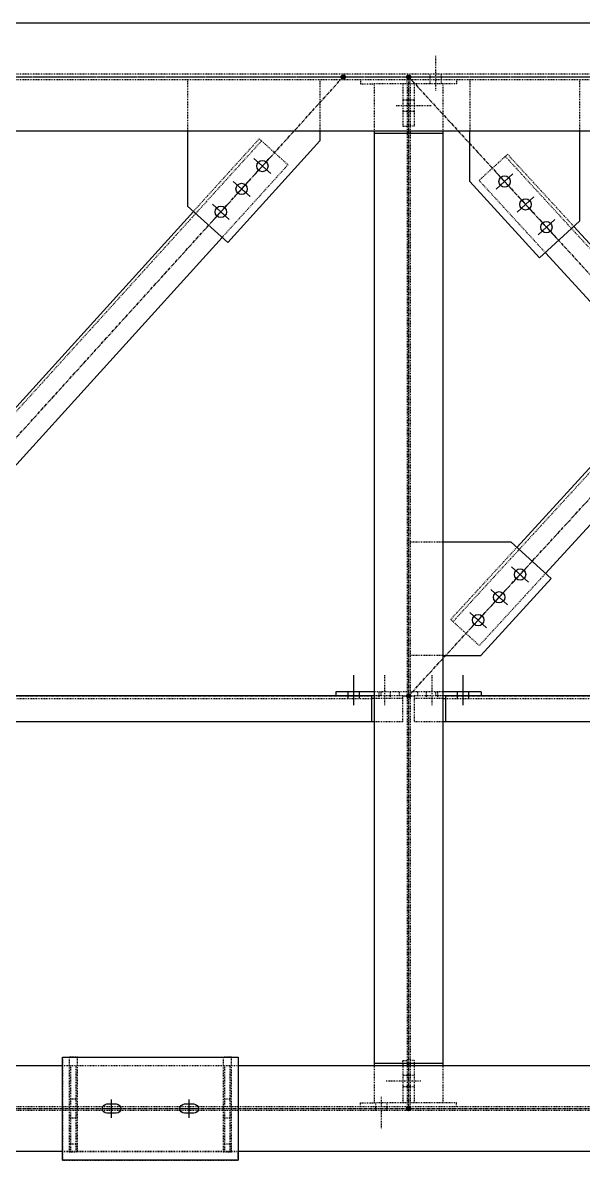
# Model space of a CAD drawing. Header units: millimetres. Extents: x 2102 to 20742, y 12631 to 26594.
# Drawn here: x 13385 to 14470, y 22221 to 24426 of the extents above; entities that cross this region are included whole.
import ezdxf

# ---------------------------------------------------------------- set-up
doc = ezdxf.new("R2010")
doc.units = ezdxf.units.MM
for name, pattern in [('CENTER', [12.7, 7.9375, -1.5875, 1.5875, -1.5875]), ('DXK_LINE_DOT2', [3.9198, 1.9599, -1.9599]), ('DXK_LINE_DOT5', [7.8785, 2.979, -0.9799, 0.9799, -0.9799, 0.9799, -0.9799])]:
    doc.linetypes.add(name, pattern=pattern)
for name, color, linetype in [('1', 7, 'Continuous'), ('2', 7, 'Continuous'), ('4', 7, 'Continuous')]:
    doc.layers.add(name, color=color, linetype=linetype)

# ---------------------------------------------------------------- blocks, each defined once
blk = doc.blocks.new('GridLine-116860372-116908 - 114867')
at = {"layer": '2', "color": 7, "linetype": 'DXK_LINE_DOT5'}
blk.add_line((2535.4, 25070.8), (24512.1, 25070.8), dxfattribs=at)
blk = doc.blocks.new('Part-116860372-114888 - 114867')
at = {"layer": '1', "color": 6, "linetype": 'DXK_LINE_DOT2'}
for p, q in [((19851.4, 25077.6), (9958.1, 25077.6)), ((19851.4, 25064.1), (9958.1, 25064.1))]:
    blk.add_line(p, q, dxfattribs=at)
at = {"layer": '2', "color": 2, "linetype": 'Continuous'}
for p, q in [((12813.1, 25202.1), (19851.4, 25202.1)), ((19851.4, 24939.6), (12813.1, 24939.6))]:
    blk.add_line(p, q, dxfattribs=at)
at = {"layer": '4', "color": 4, "linetype": 'CENTER'}
blk.add_line((9575.6, 25070.8), (20200.6, 25070.8), dxfattribs=at)
blk = doc.blocks.new('Part-116860372-116084 - 114867')
at = {"layer": '1', "color": 6, "linetype": 'DXK_LINE_DOT2'}
for p, q in [((15915.8, 25064.1), (15915.8, 24939.6)), ((16236.1, 25064.1), (16236.1, 24939.6))]:
    blk.add_line(p, q, dxfattribs=at)
at = {"layer": '2', "color": 2, "linetype": 'Continuous'}
for p, q in [((15915.8, 24939.6), (15915.8, 24757.4)), ((16236.1, 24939.6), (16236.1, 24915.6)), ((16013.1, 24669.3), (16236.1, 24915.6)), ((15915.8, 24757.4), (16013.1, 24669.3))]:
    blk.add_line(p, q, dxfattribs=at)
blk = doc.blocks.new('Part-116860372-114968 - 114867')
at = {"layer": '4', "linetype": 'Continuous'}
for points in [[(16450.6, 25065.8, -1), (16450.6, 25075.8, -1)], [(16450.6, 22565.8, -1), (16450.6, 22575.8, -1)]]:
    blk.add_hatch(color=4, dxfattribs=at).paths.add_polyline_path(points)
at = {"layer": '1', "color": 6, "linetype": 'DXK_LINE_DOT2'}
for p, q in [((16367.3, 25054.1), (16367.3, 24939.6)), ((16533.8, 25054.1), (16367.3, 25054.1)), ((16447, 25054.1), (16447, 23580.8)), ((16454.1, 25054.1), (16454.1, 24939.6)), ((16533.8, 25054.1), (16533.8, 24939.6)), ((16454.1, 24933.3), (16454.1, 22680.6)), ((16447, 23580.8), (16447, 22680.6)), ((16367.3, 22674.4), (16367.3, 22585)), ((16447, 22674.4), (16447, 22585)), ((16454.1, 22674.4), (16454.1, 22585)), ((16533.8, 22674.4), (16533.8, 22585)), ((16533.8, 22585), (16367.3, 22585))]:
    blk.add_line(p, q, dxfattribs=at)
at = {"layer": '2', "color": 2, "linetype": 'Continuous'}
for p, q in [((16367.3, 24939.6), (16367.3, 22674.4)), ((16533.8, 24933.3), (16367.3, 24933.3)), ((16447, 24939.6), (16447, 24933.3)), ((16454.1, 24939.6), (16454.1, 24933.3)), ((16533.8, 24939.6), (16533.8, 22674.4)), ((16533.8, 22680.6), (16367.3, 22680.6)), ((16447, 22680.6), (16447, 22674.4)), ((16454.1, 22680.6), (16454.1, 22674.4))]:
    blk.add_line(p, q, dxfattribs=at)
at = {"layer": '4', "color": 4, "linetype": 'CENTER'}
blk.add_line((16450.6, 25070.8), (16450.6, 22570.8), dxfattribs=at)
at = {"layer": '4', "color": 4, "linetype": 'Continuous'}
for centre in [(16450.6, 25070.8), (16450.6, 22570.8)]:
    blk.add_circle(centre, 5, dxfattribs=at)
blk = doc.blocks.new('Part-116860372-114966 - 114867')
at = {"layer": '1', "color": 6, "linetype": 'DXK_LINE_DOT2'}
for p, q in [((16038.1, 22674.4), (15613.1, 22674.4)), ((17706.8, 22575), (13838.1, 22575)), ((17706.8, 22566.6), (13838.1, 22566.6)), ((16038.1, 22467.3), (15613.1, 22467.3))]:
    blk.add_line(p, q, dxfattribs=at)
at = {"layer": '2', "color": 2, "linetype": 'Continuous'}
for p, q in [((15613.1, 22674.4), (13831.8, 22674.4)), ((17713.1, 22674.4), (16038.1, 22674.4)), ((15613.1, 22467.3), (13831.8, 22467.3)), ((17713.1, 22467.3), (16038.1, 22467.3))]:
    blk.add_line(p, q, dxfattribs=at)
at = {"layer": '4', "color": 4, "linetype": 'CENTER'}
blk.add_line((13700.6, 22570.8), (17825.6, 22570.8), dxfattribs=at)
blk = doc.blocks.new('Part-116860372-116386 - 114867')
at = {"layer": '1', "color": 6, "linetype": 'DXK_LINE_DOT2'}
for p, q in [((15613.1, 22445.8), (15613.1, 22465.8)), ((16038.1, 22465.8), (15613.1, 22465.8)), ((16038.1, 22445.8), (16038.1, 22465.8)), ((16038.1, 22445.8), (15613.1, 22445.8))]:
    blk.add_line(p, q, dxfattribs=at)
blk = doc.blocks.new('Part-116860372-115061 - 114867')
at = {"layer": '4', "linetype": 'Continuous'}
for points in [[(15075.6, 23565.8, -1), (15075.6, 23575.8, -1)], [(16450.6, 23565.8, -1), (16450.6, 23575.8, -1)]]:
    blk.add_hatch(color=4, dxfattribs=at).paths.add_polyline_path(points)
at = {"layer": '1', "color": 6, "linetype": 'DXK_LINE_DOT2'}
for p, q in [((15165.1, 23570.8), (15089.1, 23570.8)), ((15089.1, 23508.3), (15089.1, 23570.8)), ((16437, 23570.8), (16361.1, 23570.8)), ((16437, 23508.3), (16437, 23570.8)), ((15158.8, 23564.6), (15089.1, 23564.6)), ((15165.1, 23564.6), (16361.1, 23564.6)), ((16437, 23564.6), (16367.3, 23564.6)), ((15158.8, 23508.3), (15089.1, 23508.3)), ((16437, 23508.3), (16367.3, 23508.3))]:
    blk.add_line(p, q, dxfattribs=at)
at = {"layer": '2', "color": 2, "linetype": 'Continuous'}
for p, q in [((16361.1, 23570.8), (15165.1, 23570.8)), ((15165.1, 23570.8), (15165.1, 23508.3)), ((16361.1, 23570.8), (16361.1, 23508.3)), ((15158.8, 23564.6), (15165.1, 23564.6)), ((16367.3, 23564.6), (16361.1, 23564.6)), ((16367.3, 23508.3), (15158.8, 23508.3))]:
    blk.add_line(p, q, dxfattribs=at)
at = {"layer": '4', "color": 4, "linetype": 'CENTER'}
for p, q in [((15075.6, 23570.8), (15089.1, 23570.8)), ((15165.1, 23570.8), (16361.1, 23570.8)), ((16437, 23570.8), (16450.6, 23570.8))]:
    blk.add_line(p, q, dxfattribs=at)
at = {"layer": '4', "color": 4, "linetype": 'Continuous'}
for centre in [(15075.6, 23570.8), (16450.6, 23570.8)]:
    blk.add_circle(centre, 5, dxfattribs=at)
blk = doc.blocks.new('Part-116860372-115062 - 114867')
at = {"layer": '4', "linetype": 'Continuous'}
for points in [[(16450.6, 23565.8, -1), (16450.6, 23575.8, -1)], [(17825.6, 23565.8, -1), (17825.6, 23575.8, -1)]]:
    blk.add_hatch(color=4, dxfattribs=at).paths.add_polyline_path(points)
at = {"layer": '1', "color": 6, "linetype": 'DXK_LINE_DOT2'}
for p, q in [((16464.1, 23570.8), (16464.1, 23508.3)), ((16540.1, 23570.8), (16464.1, 23570.8)), ((17810.2, 23570.8), (17706.8, 23570.8)), ((17810.2, 23508.3), (17810.2, 23570.8)), ((16533.8, 23564.6), (16464.1, 23564.6)), ((16540.1, 23564.6), (17706.8, 23564.6)), ((17810.2, 23564.6), (17713.1, 23564.6)), ((16533.8, 23508.3), (16464.1, 23508.3)), ((17810.2, 23508.3), (17713.1, 23508.3))]:
    blk.add_line(p, q, dxfattribs=at)
at = {"layer": '2', "color": 2, "linetype": 'Continuous'}
for p, q in [((17706.8, 23570.8), (16540.1, 23570.8)), ((16540.1, 23570.8), (16540.1, 23508.3)), ((17706.8, 23570.8), (17706.8, 23508.3)), ((16533.8, 23564.6), (16540.1, 23564.6)), ((17713.1, 23564.6), (17706.8, 23564.6)), ((17713.1, 23508.3), (16533.8, 23508.3))]:
    blk.add_line(p, q, dxfattribs=at)
at = {"layer": '4', "color": 4, "linetype": 'CENTER'}
for p, q in [((16450.6, 23570.8), (16464.1, 23570.8)), ((16540.1, 23570.8), (17706.8, 23570.8)), ((17810.2, 23570.8), (17825.6, 23570.8))]:
    blk.add_line(p, q, dxfattribs=at)
at = {"layer": '4', "color": 4, "linetype": 'Continuous'}
for centre in [(16450.6, 23570.8), (17825.6, 23570.8)]:
    blk.add_circle(centre, 5, dxfattribs=at)
blk = doc.blocks.new('Part-116860372-115089 - 114867')
at = {"layer": '4', "linetype": 'Continuous'}
for points in [[(17140.4, 24318.4, -1), (17140.4, 24328.4, -1)], [(16450.6, 23565.8, -1), (16450.6, 23575.8, -1)]]:
    blk.add_hatch(color=4, dxfattribs=at).paths.add_polyline_path(points)
at = {"layer": '1', "color": 6, "linetype": 'DXK_LINE_DOT2'}
for p, q in [((17061.8, 24300.5), (16558.1, 23751)), ((17056.2, 24305.6), (16895.8, 24130.5)), ((17056.2, 24305.6), (17125.4, 24242.2)), ((17125.4, 24242.2), (16964.9, 24067.1)), ((16552.6, 23756.1), (16713.1, 23931.2)), ((16782.2, 23867.8), (16621.7, 23692.8)), ((16621.7, 23692.8), (16552.6, 23756.1))]:
    blk.add_line(p, q, dxfattribs=at)
at = {"layer": '2', "color": 2, "linetype": 'Continuous'}
for p, q in [((16895.8, 24130.5), (16713.1, 23931.2)), ((16964.9, 24067.1), (16782.2, 23867.8))]:
    blk.add_line(p, q, dxfattribs=at)
at = {"layer": '4', "color": 4, "linetype": 'CENTER'}
blk.add_line((16450.6, 23570.8), (17140.4, 24323.4), dxfattribs=at)
at = {"layer": '4', "color": 4, "linetype": 'Continuous'}
for centre in [(17140.4, 24323.4), (16450.6, 23570.8)]:
    blk.add_circle(centre, 5, dxfattribs=at)
blk = doc.blocks.new('Part-116860372-115090 - 114867')
at = {"layer": '4', "linetype": 'Continuous'}
for points in [[(16450.6, 25065.8, -1), (16450.6, 25075.8, -1)], [(17825.6, 23565.8, -1), (17825.6, 23575.8, -1)]]:
    blk.add_hatch(color=4, dxfattribs=at).paths.add_polyline_path(points)
at = {"layer": '1', "color": 6, "linetype": 'DXK_LINE_DOT2'}
for p, q in [((16690.3, 24883.3), (16621.2, 24820)), ((17688.8, 23782.9), (16684.7, 24878.3)), ((16850.8, 24708.3), (16690.3, 24883.3)), ((16781.7, 24644.9), (16621.2, 24820)), ((17249.9, 24272.8), (17095.4, 24441.4)), ((17180.8, 24209.5), (17026.2, 24378.1)), ((17694.3, 23788), (17533.8, 23963.1)), ((17625.2, 23724.7), (17464.7, 23899.7)), ((17694.3, 23788), (17625.2, 23724.7))]:
    blk.add_line(p, q, dxfattribs=at)
at = {"layer": '2', "color": 2, "linetype": 'Continuous'}
for p, q in [((17095.4, 24441.4), (16850.8, 24708.3)), ((17026.2, 24378.1), (16781.7, 24644.9)), ((17533.8, 23963.1), (17249.9, 24272.8)), ((17464.7, 23899.7), (17180.8, 24209.5))]:
    blk.add_line(p, q, dxfattribs=at)
at = {"layer": '4', "color": 4, "linetype": 'CENTER'}
blk.add_line((16450.6, 25070.8), (17825.6, 23570.8), dxfattribs=at)
at = {"layer": '4', "color": 4, "linetype": 'Continuous'}
for centre in [(16450.6, 25070.8), (17825.6, 23570.8)]:
    blk.add_circle(centre, 5, dxfattribs=at)
blk = doc.blocks.new('Part-116860372-115091 - 114867')
at = {"layer": '4', "linetype": 'Continuous'}
for points in [[(16292.4, 25065.8, -1), (16292.4, 25075.8, -1)], [(15075.6, 23722.1, -1), (15075.6, 23732.1, -1)]]:
    blk.add_hatch(color=4, dxfattribs=at).paths.add_polyline_path(points)
at = {"layer": '1', "color": 6, "linetype": 'DXK_LINE_DOT2'}
for p, q in [((16089.1, 24920.8), (15929.7, 24744.8)), ((16089.1, 24920.8), (16158.6, 24857.9)), ((16094.6, 24915.8), (15183.1, 23909.2)), ((16158.6, 24857.9), (15999.2, 24681.9)), ((15177.6, 23914.2), (15337, 24090.3)), ((15406.5, 24027.3), (15247.1, 23851.3)), ((15247.1, 23851.3), (15177.6, 23914.2))]:
    blk.add_line(p, q, dxfattribs=at)
at = {"layer": '2', "color": 2, "linetype": 'Continuous'}
for p, q in [((15929.7, 24744.8), (15337, 24090.3)), ((15999.2, 24681.9), (15406.5, 24027.3))]:
    blk.add_line(p, q, dxfattribs=at)
at = {"layer": '4', "color": 4, "linetype": 'CENTER'}
blk.add_line((15075.6, 23727.1), (16292.4, 25070.8), dxfattribs=at)
at = {"layer": '4', "color": 4, "linetype": 'Continuous'}
for centre in [(16292.4, 25070.8), (15075.6, 23727.1)]:
    blk.add_circle(centre, 5, dxfattribs=at)
blk = doc.blocks.new('Part-116860372-116202 - 114867')
at = {"layer": '1', "color": 6, "linetype": 'DXK_LINE_DOT2'}
for p, q in [((16598.5, 25064.1), (16598.5, 24939.6)), ((16864.6, 25064.1), (16864.6, 24939.6))]:
    blk.add_line(p, q, dxfattribs=at)
at = {"layer": '2', "color": 2, "linetype": 'Continuous'}
for p, q in [((16598.5, 24817), (16598.5, 24939.6)), ((16864.6, 24939.6), (16864.6, 24720.9)), ((16767.8, 24632.2), (16598.5, 24817)), ((16864.6, 24720.9), (16767.8, 24632.2))]:
    blk.add_line(p, q, dxfattribs=at)
blk = doc.blocks.new('Part-116860372-115468 - 114867')
at = {"layer": '1', "color": 6, "linetype": 'DXK_LINE_DOT2'}
for p, q in [((16334.5, 25064.1), (16334.5, 25054.1)), ((16447, 25054.1), (16447, 25064.1)), ((16334.5, 25054.1), (16367.3, 25054.1)), ((16437, 25054.1), (16437, 24951.6)), ((16437, 24951.6), (16447, 24951.6))]:
    blk.add_line(p, q, dxfattribs=at)
blk = doc.blocks.new('Part-116860372-116415 - 114867')
at = {"layer": '1', "color": 6, "linetype": 'DXK_LINE_DOT2'}
for p, q in [((15633.1, 22467.3), (15633.1, 22566.6)), ((15645.6, 22547.9), (15633.1, 22547.9)), ((15645.6, 22566.6), (15645.6, 22467.3))]:
    blk.add_line(p, q, dxfattribs=at)
blk = doc.blocks.new('Part-116860372-115476 - 114867')
at = {"layer": '1', "color": 6, "linetype": 'DXK_LINE_DOT2'}
for p, q in [((16464.1, 22687.5), (16454.1, 22687.5)), ((16464.1, 22687.5), (16464.1, 22680.6)), ((16454.1, 22680.6), (16454.1, 22674.4)), ((16464.1, 22674.4), (16464.1, 22585)), ((16454.1, 22585), (16454.1, 22575)), ((16566.6, 22585), (16533.8, 22585)), ((16566.6, 22575), (16566.6, 22585))]:
    blk.add_line(p, q, dxfattribs=at)
at = {"layer": '2', "color": 2, "linetype": 'Continuous'}
blk.add_line((16464.1, 22680.6), (16464.1, 22674.4), dxfattribs=at)
blk = doc.blocks.new('Part-116860372-116385 - 114867')
at = {"layer": '1', "color": 6, "linetype": 'DXK_LINE_DOT2'}
for p, q in [((15613.1, 22695.8), (15613.1, 22445.8)), ((15613.1, 22695.8), (16038.1, 22695.8)), ((16038.1, 22695.8), (16038.1, 22445.8)), ((15613.1, 22445.8), (16038.1, 22445.8))]:
    blk.add_line(p, q, dxfattribs=at)
blk = doc.blocks.new('Part-116860372-115467 - 114867')
at = {"layer": '1', "color": 6, "linetype": 'DXK_LINE_DOT2'}
for p, q in [((16454.1, 25054.1), (16454.1, 25064.1)), ((16566.6, 25064.1), (16566.6, 25054.1)), ((16464.1, 25054.1), (16464.1, 24951.6)), ((16566.6, 25054.1), (16533.8, 25054.1)), ((16464.1, 24951.6), (16454.1, 24951.6))]:
    blk.add_line(p, q, dxfattribs=at)
blk = doc.blocks.new('Bolt-116860372-115469 - 114867')
at = {"layer": '1', "color": 1, "linetype": 'DXK_LINE_DOT2'}
for p, q in [((16420.8, 25001.6), (16505.8, 25001.6)), ((16437, 25015.3), (16447, 25015.3)), ((16447, 25015.3), (16454.1, 25015.3)), ((16454.1, 25015.3), (16464.1, 25015.3)), ((16437, 24987.8), (16447, 24987.8)), ((16447, 24987.8), (16454.1, 24987.8)), ((16454.1, 24987.8), (16464.1, 24987.8))]:
    blk.add_line(p, q, dxfattribs=at)
blk = doc.blocks.new('Part-116860372-115475 - 114867')
at = {"layer": '1', "color": 6, "linetype": 'DXK_LINE_DOT2'}
for p, q in [((16437, 22680.6), (16437, 22687.5)), ((16437, 22687.5), (16447, 22687.5)), ((16437, 22674.4), (16437, 22585)), ((16447, 22680.6), (16447, 22674.4)), ((16334.5, 22575), (16334.5, 22585)), ((16334.5, 22585), (16367.3, 22585)), ((16447, 22585), (16447, 22575))]:
    blk.add_line(p, q, dxfattribs=at)
at = {"layer": '2', "color": 2, "linetype": 'Continuous'}
blk.add_line((16437, 22680.6), (16437, 22674.4), dxfattribs=at)
blk = doc.blocks.new('Bolt-116860372-115477 - 114867')
at = {"layer": '1', "color": 1, "linetype": 'DXK_LINE_DOT2'}
for p, q in [((16480.4, 22637.5), (16395.4, 22637.5)), ((16447, 22651.3), (16437, 22651.3)), ((16454.1, 22651.3), (16447, 22651.3)), ((16464.1, 22651.3), (16454.1, 22651.3)), ((16447, 22623.8), (16437, 22623.8)), ((16454.1, 22623.8), (16447, 22623.8)), ((16464.1, 22623.8), (16454.1, 22623.8))]:
    blk.add_line(p, q, dxfattribs=at)
blk = doc.blocks.new('Bolt-116860372-115479 - 114867')
at = {"layer": '1', "color": 1, "linetype": 'DXK_LINE_DOT2'}
for p, q in [((16516.6, 25037.8), (16516.6, 25122.8)), ((16502.9, 25064.1), (16502.9, 25077.6)), ((16502.9, 25054.1), (16502.9, 25064.1)), ((16530.4, 25064.1), (16530.4, 25077.6)), ((16530.4, 25054.1), (16530.4, 25064.1))]:
    blk.add_line(p, q, dxfattribs=at)
blk = doc.blocks.new('Bolt-116860372-115481 - 114867')
at = {"layer": '1', "color": 1, "linetype": 'DXK_LINE_DOT2'}
for p, q in [((16370.8, 22585), (16370.8, 22575)), ((16370.8, 22575), (16370.8, 22566.6)), ((16384.5, 22599.6), (16384.5, 22520.8)), ((16398.3, 22585), (16398.3, 22575)), ((16398.3, 22575), (16398.3, 22566.6))]:
    blk.add_line(p, q, dxfattribs=at)
blk = doc.blocks.new('Part-116860372-115703 - 114867')
at = {"layer": '1', "color": 6, "linetype": 'DXK_LINE_DOT2'}
for p, q in [((16533.8, 23580.8), (16454.1, 23580.8)), ((16472.9, 23570.8), (16472.9, 23580.8)), ((16516.6, 23570.8), (16516.6, 23580.8))]:
    blk.add_line(p, q, dxfattribs=at)
at = {"layer": '2', "color": 2, "linetype": 'Continuous'}
for p, q in [((16626.6, 23580.8), (16533.8, 23580.8)), ((16540.1, 23570.8), (16533.8, 23570.8)), ((16626.6, 23580.8), (16626.6, 23570.8))]:
    blk.add_line(p, q, dxfattribs=at)
blk = doc.blocks.new('Bolt-116860372-115704 - 114867')
at = {"layer": '1', "color": 1, "linetype": 'DXK_LINE_DOT2'}
for p, q in [((16507.9, 23548.3), (16507.9, 23620.8)), ((16494.1, 23570.8), (16494.1, 23580.8)), ((16494.1, 23564.6), (16494.1, 23570.8)), ((16521.6, 23570.8), (16521.6, 23580.8)), ((16521.6, 23564.6), (16521.6, 23570.8))]:
    blk.add_line(p, q, dxfattribs=at)
at = {"layer": '2', "color": 1, "linetype": 'Continuous'}
for p, q in [((16582.9, 23548.3), (16582.9, 23620.8)), ((16569.1, 23570.8), (16569.1, 23580.8)), ((16569.1, 23564.6), (16569.1, 23570.8)), ((16596.6, 23570.8), (16596.6, 23580.8)), ((16596.6, 23564.6), (16596.6, 23570.8))]:
    blk.add_line(p, q, dxfattribs=at)
blk = doc.blocks.new('Part-116860372-115707 - 114867')
at = {"layer": '1', "color": 6, "linetype": 'DXK_LINE_DOT2'}
for p, q in [((16447, 23580.8), (16367.3, 23580.8)), ((16384.5, 23570.8), (16384.5, 23580.8)), ((16428.3, 23570.8), (16428.3, 23580.8))]:
    blk.add_line(p, q, dxfattribs=at)
at = {"layer": '2', "color": 2, "linetype": 'Continuous'}
for p, q in [((16367.3, 23580.8), (16274.5, 23580.8)), ((16274.5, 23580.8), (16274.5, 23570.8)), ((16367.3, 23570.8), (16361.1, 23570.8))]:
    blk.add_line(p, q, dxfattribs=at)
blk = doc.blocks.new('Bolt-116860372-115708 - 114867')
at = {"layer": '1', "color": 1, "linetype": 'DXK_LINE_DOT2'}
for p, q in [((16393.3, 23548.3), (16393.3, 23620.8)), ((16379.5, 23570.8), (16379.5, 23580.8)), ((16379.5, 23564.6), (16379.5, 23570.8)), ((16407, 23570.8), (16407, 23580.8)), ((16407, 23564.6), (16407, 23570.8))]:
    blk.add_line(p, q, dxfattribs=at)
at = {"layer": '2', "color": 1, "linetype": 'Continuous'}
for p, q in [((16318.3, 23548.3), (16318.3, 23620.8)), ((16304.5, 23570.8), (16304.5, 23580.8)), ((16304.5, 23564.6), (16304.5, 23570.8)), ((16332, 23570.8), (16332, 23580.8)), ((16332, 23564.6), (16332, 23570.8))]:
    blk.add_line(p, q, dxfattribs=at)
blk = doc.blocks.new('Part-116860372-116412 - 114867')
at = {"layer": '1', "color": 6, "linetype": 'DXK_LINE_DOT2'}
for p, q in [((16005.6, 22575), (16005.6, 22674.4)), ((16018.1, 22674.4), (16018.1, 22575)), ((16018.1, 22593.8), (16005.6, 22593.8))]:
    blk.add_line(p, q, dxfattribs=at)
blk = doc.blocks.new('Bolt-116860372-116085 - 114867')
at = {"layer": '2', "color": 1, "linetype": 'Continuous'}
for p, q in [((16117.2, 24836.4), (16076.4, 24873.3)), ((16078.3, 24834.5), (16115.2, 24875.2)), ((16066.8, 24780.8), (16026, 24817.7)), ((16028, 24778.9), (16064.9, 24819.6)), ((16016.5, 24725.2), (15975.7, 24762.1)), ((15977.6, 24723.3), (16014.5, 24764))]:
    blk.add_line(p, q, dxfattribs=at)
for centre in [(16096.8, 24854.8), (16046.4, 24799.3), (15996.1, 24743.7)]:
    blk.add_circle(centre, 13.8, dxfattribs=at)
blk = doc.blocks.new('Part-116860372-116389 - 114867')
at = {"layer": '1', "color": 6, "linetype": 'DXK_LINE_DOT2'}
for p, q in [((15629.3, 22695.8), (15629.3, 22465.8)), ((15649.3, 22695.8), (15629.3, 22695.8)), ((15649.3, 22465.8), (15649.3, 22695.8)), ((15649.3, 22484.6), (15629.3, 22484.6)), ((15629.3, 22465.8), (15649.3, 22465.8))]:
    blk.add_line(p, q, dxfattribs=at)
blk = doc.blocks.new('Bolt-116860372-116203 - 114867')
at = {"layer": '2', "color": 1, "linetype": 'Continuous'}
for p, q in [((16703.3, 24835.9), (16662.7, 24798.7)), ((16701.6, 24797), (16664.4, 24837.6)), ((16753.9, 24780.6), (16713.4, 24743.4)), ((16752.2, 24741.7), (16715.1, 24782.3)), ((16804.6, 24725.3), (16764.1, 24688.1)), ((16802.9, 24686.5), (16765.8, 24727))]:
    blk.add_line(p, q, dxfattribs=at)
for centre in [(16683, 24817.3), (16733.7, 24762), (16784.3, 24706.7)]:
    blk.add_circle(centre, 13.7, dxfattribs=at)
blk = doc.blocks.new('Part-116860372-116205 - 114867')
at = {"layer": '1', "color": 6, "linetype": 'DXK_LINE_DOT2'}
for p, q in [((16533.8, 23943.8), (16454.1, 23943.8)), ((16533.8, 23668.5), (16454.1, 23668.5))]:
    blk.add_line(p, q, dxfattribs=at)
at = {"layer": '2', "color": 2, "linetype": 'Continuous'}
for p, q in [((16699.2, 23943.8), (16533.8, 23943.8)), ((16796, 23855.2), (16699.2, 23943.8)), ((16625.2, 23668.5), (16796, 23855.2)), ((16533.8, 23668.5), (16625.2, 23668.5))]:
    blk.add_line(p, q, dxfattribs=at)
blk = doc.blocks.new('Bolt-116860372-116206 - 114867')
at = {"layer": '2', "color": 1, "linetype": 'Continuous'}
for p, q in [((16700.1, 23883.7), (16740.6, 23846.6)), ((16738.9, 23885.4), (16701.8, 23844.9)), ((16649.4, 23828.4), (16689.9, 23791.3)), ((16688.3, 23830.1), (16651.1, 23789.6)), ((16598.7, 23773.2), (16639.3, 23736)), ((16637.6, 23774.8), (16600.4, 23734.3))]:
    blk.add_line(p, q, dxfattribs=at)
for centre in [(16720.4, 23865.1), (16669.7, 23809.9), (16619, 23754.6)]:
    blk.add_circle(centre, 13.8, dxfattribs=at)
blk = doc.blocks.new('Part-116860372-116387 - 114867')
at = {"layer": '1', "color": 6, "linetype": 'DXK_LINE_DOT2'}
for p, q in [((16001.8, 22695.8), (16001.8, 22465.8)), ((16021.8, 22695.8), (16001.8, 22695.8)), ((16021.8, 22465.8), (16021.8, 22695.8)), ((16021.8, 22484.6), (16001.8, 22484.6)), ((16001.8, 22465.8), (16021.8, 22465.8))]:
    blk.add_line(p, q, dxfattribs=at)
blk = doc.blocks.new('Part-116860372-116388 - 114867')
at = {"layer": '2', "color": 2, "linetype": 'Continuous'}
for p, q in [((15613.1, 22445.8), (15613.1, 22695.8)), ((15613.1, 22695.8), (16038.1, 22695.8)), ((16038.1, 22695.8), (16038.1, 22445.8)), ((16038.1, 22445.8), (15613.1, 22445.8))]:
    blk.add_line(p, q, dxfattribs=at)
blk = doc.blocks.new('Bolt-116860372-116390 - 114867')
at = {"layer": '2', "color": 1, "linetype": 'Continuous'}
for p, q in [((15709.3, 22570.8), (15710.2, 22575.1)), ((15710.2, 22575.1), (15712.6, 22578.8)), ((15712.6, 22578.8), (15716.3, 22581.2)), ((15716.3, 22581.2), (15720.6, 22582.1)), ((15720.6, 22582.1), (15743.1, 22582.1)), ((15731.8, 22548.3), (15731.8, 22593.3)), ((15743.1, 22582.1), (15747.4, 22581.2)), ((15747.4, 22581.2), (15751, 22578.8)), ((15751, 22578.8), (15753.5, 22575.1)), ((15753.5, 22575.1), (15754.3, 22570.8)), ((15896.8, 22570.8), (15897.7, 22575.1)), ((15897.7, 22575.1), (15900.1, 22578.8)), ((15900.1, 22578.8), (15903.8, 22581.2)), ((15903.8, 22581.2), (15908.1, 22582.1)), ((15908.1, 22582.1), (15930.6, 22582.1)), ((15919.3, 22548.3), (15919.3, 22593.3)), ((15930.6, 22582.1), (15934.9, 22581.2)), ((15934.9, 22581.2), (15938.5, 22578.8)), ((15938.5, 22578.8), (15941, 22575.1)), ((15941, 22575.1), (15941.8, 22570.8)), ((15710.2, 22566.5), (15709.3, 22570.8)), ((15709.3, 22570.8), (15709.3, 22570.8)), ((15709.3, 22570.8), (15754.3, 22570.8)), ((15712.6, 22562.9), (15710.2, 22566.5)), ((15716.3, 22560.4), (15712.6, 22562.9)), ((15720.6, 22559.6), (15716.3, 22560.4)), ((15743.1, 22559.6), (15720.6, 22559.6)), ((15747.4, 22560.4), (15743.1, 22559.6)), ((15751, 22562.9), (15747.4, 22560.4)), ((15753.5, 22566.5), (15751, 22562.9)), ((15754.3, 22570.8), (15753.5, 22566.5)), ((15754.3, 22570.8), (15754.3, 22570.8)), ((15897.7, 22566.5), (15896.8, 22570.8)), ((15896.8, 22570.8), (15896.8, 22570.8)), ((15896.8, 22570.8), (15941.8, 22570.8)), ((15900.1, 22562.9), (15897.7, 22566.5)), ((15903.8, 22560.4), (15900.1, 22562.9)), ((15908.1, 22559.6), (15903.8, 22560.4)), ((15930.6, 22559.6), (15908.1, 22559.6)), ((15934.9, 22560.4), (15930.6, 22559.6)), ((15938.5, 22562.9), (15934.9, 22560.4)), ((15941, 22566.5), (15938.5, 22562.9)), ((15941.8, 22570.8), (15941, 22566.5)), ((15941.8, 22570.8), (15941.8, 22570.8))]:
    blk.add_line(p, q, dxfattribs=at)
blk = doc.blocks.new('Part-116860372-116413 - 114867')
at = {"layer": '1', "color": 6, "linetype": 'DXK_LINE_DOT2'}
for p, q in [((16005.6, 22467.3), (16005.6, 22566.6)), ((16018.1, 22547.9), (16005.6, 22547.9)), ((16018.1, 22566.6), (16018.1, 22467.3))]:
    blk.add_line(p, q, dxfattribs=at)
blk = doc.blocks.new('Part-116860372-116414 - 114867')
at = {"layer": '1', "color": 6, "linetype": 'DXK_LINE_DOT2'}
for p, q in [((15633.1, 22575), (15633.1, 22674.4)), ((15645.6, 22674.4), (15645.6, 22575)), ((15645.6, 22593.8), (15633.1, 22593.8))]:
    blk.add_line(p, q, dxfattribs=at)

msp = doc.modelspace()

# ---------------------------------------------------------------- block references
at = {"xscale": 0.8, "yscale": 0.8, "zscale": 0.8}
for name in ['GridLine-116860372-116908 - 114867', 'Part-116860372-114888 - 114867', 'Bolt-116860372-115479 - 114867', 'Part-116860372-115091 - 114867', 'Part-116860372-114968 - 114867', 'Part-116860372-115090 - 114867', 'Part-116860372-116084 - 114867', 'Part-116860372-115468 - 114867', 'Part-116860372-115467 - 114867', 'Part-116860372-116202 - 114867', 'Bolt-116860372-115469 - 114867', 'Bolt-116860372-116085 - 114867', 'Bolt-116860372-116203 - 114867', 'Part-116860372-115089 - 114867', 'Part-116860372-116205 - 114867', 'Bolt-116860372-116206 - 114867', 'Bolt-116860372-115708 - 114867', 'Bolt-116860372-115704 - 114867', 'Part-116860372-115061 - 114867', 'Part-116860372-115707 - 114867', 'Part-116860372-115062 - 114867', 'Part-116860372-115703 - 114867', 'Part-116860372-114966 - 114867', 'Part-116860372-116385 - 114867', 'Part-116860372-116388 - 114867', 'Part-116860372-116389 - 114867', 'Part-116860372-116414 - 114867', 'Part-116860372-116387 - 114867', 'Part-116860372-116412 - 114867', 'Part-116860372-115475 - 114867', 'Part-116860372-115476 - 114867', 'Bolt-116860372-115477 - 114867', 'Bolt-116860372-116390 - 114867', 'Bolt-116860372-115481 - 114867', 'Part-116860372-116415 - 114867', 'Part-116860372-116413 - 114867', 'Part-116860372-116386 - 114867']:
    msp.add_blockref(name, (971.5, 4264.2), dxfattribs=at)

doc.saveas('drawing.dxf')
